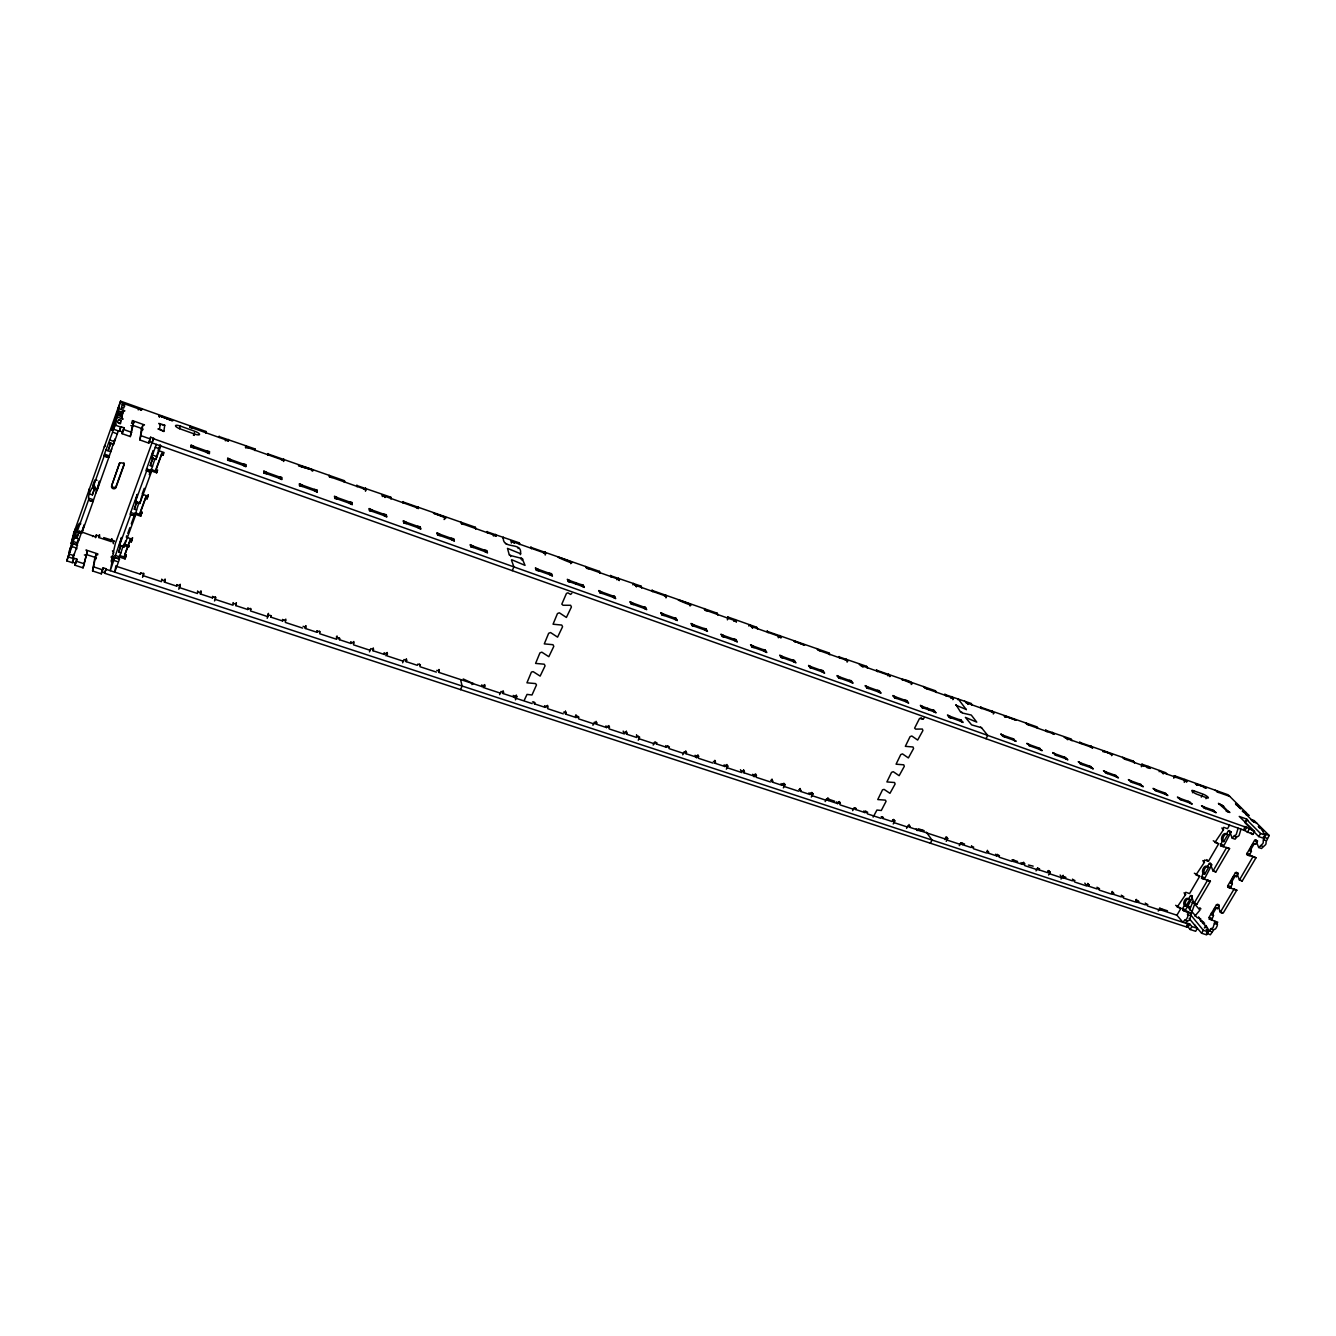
<?xml version="1.0" encoding="UTF-8"?>
<svg xmlns="http://www.w3.org/2000/svg" width="1336" height="1336" viewBox="0 0 1336 1336"><rect width="100%" height="100%" fill="white"/><g stroke="black" fill="none" stroke-linecap="round" stroke-linejoin="round"><path stroke-width="1.5" d="M235.837 605.609L236.355 602.77L235.837 605.609L247.778 609.533L247.778 607.963M242.935 465.279L245.824 466.765L245.841 464.544L242.952 463.943M205.777 433.115L205.978 431.495L120.541 401.134L73.597 533.582L71.042 543.835L73.263 544.57M205.978 431.495L205.928 432.847M233.065 602.586L232.998 605.208L215.296 599.38L215.413 596.774M230.577 460.87L227.654 460.285L227.721 458.064L230.627 459.551M192.685 428.038L189.796 427.436L189.862 425.766L189.879 427.052L228.456 440.746M200.367 593.952L200.951 591.113L200.367 593.952L212.474 597.927L212.558 596.357M524.213 700.348L527.035 694.403L531.995 694.987L536.504 684.917L535.602 683.581L526.935 682.813L531.411 672.091L533.114 671.624L540.145 676.1L545.071 665.846L544.27 664.209L535.586 663.408L539.928 652.886L541.798 652.152L548.829 656.694L553.805 646.357L553.004 644.703L544.286 643.885L548.662 633.281L550.549 632.546L557.58 637.138L562.573 626.734L561.771 625.064L553.054 624.213L557.463 613.541L559.35 612.806L566.397 617.449L571.424 606.978L570.622 605.291L563.04 605.258L561.821 604.122L566.464 593.401L567.9 592.833L570.589 594.403L571.825 593.368M206.445 452.269L209.351 453.756L209.485 451.568L206.529 450.95M197.644 590.929L197.477 593.518L179.525 587.623L179.775 585.034M219.087 436.571L255.076 448.946L254.959 450.583M159.836 415.73L172.912 420.69L158.683 415.579L171.793 420.623L159.836 415.73L159.485 416.732M193.92 447.794L190.914 447.176L191.115 445.005L194.037 446.491M178.773 589.243L180.21 584.266M164.411 582.112L165.079 579.273L164.411 582.112L176.703 586.153L176.853 584.6M267.918 453.923L344.438 480.709L344.488 482.38M124.231 543.702L123.48 544.921M727.385 619.871L727.769 616.965L756.727 627.252L757.612 628.889M128.707 547.309L128.891 545.84M356.812 485.519L390.847 497.209L390.98 498.879M126.035 544.904L126.903 546.34L125.784 546.357M161.756 579.106L161.456 581.678L143.269 575.699L143.62 573.127M141.699 408.649L141.549 409.885L120.323 402.336L111.723 430.459L113.126 426.986C112.224 434.785 115.213 406.194 121.993 416.548M402.971 501.918L475.382 527.252L475.733 528.889M114.428 540.946L103.707 537.59M123.864 465.362L123.997 464.36A2.305 2.087 15.1 0 0 123.864 462.757M161.773 453.388L161.589 454.724L163.076 455.242L163.259 453.923L161.773 453.388L156.345 468.218L156.145 469.571L157.631 470.088L156.646 472.794L150.684 470.706L150.901 469.353L156.846 471.424L156.646 472.794M111.055 541.531L111.723 538.792L111.055 541.531L98.814 537.523L99.499 534.784L98.814 537.523M119.589 463.208L111.623 485.97A2.305 2.071 13.9 0 0 113.092 488.659A2.305 2.071 13.9 0 0 115.981 487.44L116.115 486.404M487.089 531.811L519.32 542.867L519.704 544.587M160.938 430.042L163.827 431.528L164.745 425.082L161.756 424.447M115.814 566.13L140.414 574.213L140.631 572.676M111.673 485.619L119.639 462.874M159.452 429.507L160.287 423.913M147.077 498.879L148.263 494.821L147.077 498.879L145.591 498.378L145.808 496.975L147.294 497.476M530.81 547.342L599.446 571.357L600.014 573.01M120.357 402.353L120.541 401.134M140.748 516.164L141.933 512.089L140.748 516.164L134.819 514.16L135.053 512.723L140.965 514.727M1243.666 830.107L1252.784 834.449L1254.571 831.393L1244.901 826.5L1243.666 830.107L152.053 442.867L153.623 438.308L150.601 437.239L148.814 443.118L139.946 439.978L141.349 429.29L142.835 425.199L144.472 424.898L132.498 420.623L131.529 423.345M109.268 451.117L110.738 451.618M111.69 448.879L110.688 451.835M115.798 566.264L114.729 572.142L119.488 559.116L114.979 557.362M152.053 442.867L149.098 441.364M96.426 535.051L95.925 536.588M141.716 513.525L140.23 513.007L140.464 511.571L145.808 496.975M95.541 537.69L96.092 535.101L99.899 536.354M148.814 443.118L150.601 437.239M111.239 561.805L113.126 556.628L110.27 570.672L121.543 537.473L119.488 545.389L123.964 546.875L135.27 515.98L130.076 514.243L137.241 494.404L135.337 501.935L139.829 503.522L151.285 472.159L145.975 470.656L153.139 450.75L151.402 457.914L155.911 459.5L160.854 445.99M131.312 541.882L132.514 537.773L131.312 541.882L129.843 541.397L130.093 539.911L131.563 540.395M80.36 531.494L95.775 537.039M119.171 556.962L125.066 558.916L126.285 554.791L124.816 554.306L130.093 539.911M96.025 492.867L96.994 490.028M104.542 446.758L104.759 445.456L104.408 447.209M125.066 558.916L126.285 554.791M155.911 459.5L157.882 451.902M610.535 575.682L641.113 586.153L641.764 587.84M126.035 556.31L124.549 555.809L124.816 554.306M126.619 535.803L126.369 537.272L132.281 539.26M139.946 439.978L142.835 425.199M652.001 590.412L717.148 613.191L717.916 614.894M105.444 456.077L108.884 457.279L97.545 489.043L99.265 481.077M139.829 503.522L141.867 495.74M88.961 490.496L89.228 489.11M112.307 556.143L111.439 560.803L113.71 552.286L112.441 550.816M135.32 501.985L146.776 470.573L150.166 471.691M94.589 485.051C92.802 485.436 83.65 501.2 91.917 501.167M111.189 557.446L111.389 556.444L112.842 556.912M123.964 546.875L125.567 540.863M73.614 533.582L73.897 532.129M1186.702 927.034L1187.921 923.477L1186.702 927.034L104.609 573.244L106.145 568.785L103.156 567.8L102.204 570.422M104.609 573.244L106.145 568.785M115.581 421.09L113.727 429.274L119.355 431.277L120.925 426.685L123.981 427.77L122.127 433.666L130.31 436.571L133.834 421.992L132.498 420.623M130.31 436.571L132.364 426.084L130.861 425.549M151.285 472.076L150.467 472.226L152.504 466.364L150.267 465.579L152.905 457.513M71.075 543.735L76.486 529.056L66.8 560.886L72.344 562.69L73.881 558.197L76.903 559.183L75 565.228L83.066 567.867L87.274 551.501L86.005 550.014L97.829 553.906L97.612 554.924L96.142 554.423L94.722 558.331L92.568 570.973L101.319 573.829L101.72 571.741L104.709 572.726M101.319 573.829L103.156 567.8M152.504 466.364L154.809 459.166M135.27 515.896L136.573 509.951L134.335 509.2L135.353 505.693M767.048 631.293L828.955 652.92L829.84 654.723M77.338 531.344L88.477 500.081L93.052 501.635L81.88 532.847C74.432 535.502 77.171 522.092 80.828 523.779M122.127 433.666L123.981 427.77M136.573 509.951L139.178 501.969M96.142 554.423L92.568 570.973M1141.361 766.73L1141.963 764.175L1165.76 772.726M119.355 431.277L120.925 426.685M118.871 558.648L120.875 552.904L118.653 552.169L120.791 545.439M120.507 423.529L121.125 420.623L118.854 419.888C114.211 423.328 124.549 424.681 118.219 422.71M121.576 418.585L123.38 410.302L121.442 415.713L121.626 414.895M123.881 407.931C117.986 408.549 129.442 406.445 122.261 404.441L121.292 408.148M120.875 552.904L123.179 545.689M1173.793 778.237L1174.394 775.715L1228.168 794.82L1248.859 815.327L1246.588 814.843M838.941 656.844L866.596 666.297L867.532 668.1M83.066 567.867L87.274 551.501M107.748 457.313L103.757 455.927L115.213 425.115L117.551 414.728M113.961 427.42L113.777 428.288L114.462 426.05M114.896 423.295L115.096 422.46M117.151 413.292L116.967 414.11L118.904 408.699L124.866 410.837L123.196 411.121M117.518 411.722L117.334 412.54L117.986 410.386M118.303 408.215L118.787 406.879M118.904 406.361L117.451 412.757L121.927 414.36M73.914 554.24L72.762 558.381L77.455 545.222L73.146 543.535M876.399 670.154L935.334 690.729L936.369 692.549M72.912 543.752L66.8 560.886M108.901 442.767L113.443 444.571L115.113 438.826M75 565.228L76.903 559.183M72.344 562.69L73.881 558.197M76.603 549.146L76.837 548.144L71.91 546.558M78.724 540.245L78.958 539.26M88.827 490.98L89.261 489.176M219.171 437.456L219.171 436.187M944.819 694.47L971.155 703.471L972.241 705.291M70.624 547.175L68.219 556.895L73.764 558.715M70.858 546.875L71.092 545.873L69.222 551.117M73.079 537.322L75.267 529.039L74.582 531.294M81.88 532.847L84.235 524.848L77.104 544.854M97.545 489.043C86.506 492.032 99.816 470.539 93.453 484.651M105.811 450.015L108.099 450.8L110.003 444.871M980.49 707.145L1036.636 726.751L1037.922 728.437M103.757 455.927L108.884 457.346L114.629 439.694M90.097 494.103L92.368 494.871L95.04 486.838M79.692 523.345C76.319 527.503 72.695 547.877 78.807 532.312M1045.67 730.308L1070.771 738.875L1072.006 740.712M1079.672 742.382L1133.229 761.069L1134.531 762.923M78.189 539.61L77.939 538.425M1189.524 909.916L1192.848 901.883L1199.945 910.133L1194.868 916.095M1191.662 912.705L1195.002 903.019M135.621 504.874L136.74 501.768M74.599 537.54L72.595 543.351L77.455 545.255M118.336 430.91L113.443 444.571M99.448 482.162L93.052 501.551M73.547 535.452L74.248 533.198M71.693 541.214L73.781 535.051M70.006 549.697L70.474 548.378M115.096 423.195L114.612 424.581L117.05 416.966L123.096 419.137L121.76 417.75M68.921 554.089L69.639 551.735M92.969 487.473L104.291 455.743M76.853 538.291L79.525 530.86M92.368 494.871L95.056 487.323M108.099 450.8L110.838 443.135M156.329 444.387L151.402 457.914M92.618 536.571L92.952 535.619M132.865 424.714L133.834 421.992M138.259 409.901L138.56 408.816L141.432 410.269L141.633 408.632L141.265 409.618M123.997 464.36L116.165 486.07A2.305 2.071 14 0 1 113.293 487.273A2.305 2.071 14 0 1 111.823 484.601M115.981 487.44L123.814 465.696A2.305 2.087 15 0 0 122.344 462.991A2.305 2.087 15 0 0 119.455 464.193M110.287 444.086L110.804 442.684M159.285 417.032L159.769 415.713M113.393 543.719L112.859 541.664L113.961 541.715M153.623 438.308L115.397 543.251L113.126 553.438M119.488 545.389L130.778 514.443L134.151 515.512M118.653 552.169L120.674 546.641M134.335 509.2L137.074 501.718M150.267 465.579L153.039 457.998M127.772 533.415L129.893 527.636M131.295 523.795L134.819 514.16M144.255 488.308L142.117 494.17L148.062 496.224M149.265 474.614L150.684 470.706M160.203 444.704L158.099 450.432L164.061 452.537L163.076 455.242M124.549 555.809L129.843 541.397M140.23 513.007L145.591 498.378M156.145 469.571L161.589 454.724M118.269 411.271L121.643 412.473M179.508 428.772L180.477 426.117L194.906 431.311A5.127 1.353 20.9 0 1 199.582 434.434A5.127 1.353 20.9 0 1 194.655 434.083L180.16 428.889A5.144 1.353 20.8 0 1 175.484 425.766A5.144 1.353 20.8 0 1 180.477 426.117M140.414 574.213L140.898 572.927L143.82 573.879L142.534 577.336M193.436 435.269L194.421 432.63M194.154 435.419L194.655 434.083M121.309 416.765L122.895 412.507L118.403 410.887M76.536 544.069L77.905 540.412M225.35 440.813L225.584 439.728M228.022 440.429L228.389 439.46L228.423 441.164L225.6 440.145M176.703 586.153L177.187 584.867L180.059 585.819M245.373 447.259L245.958 445.706L245.807 448.061M212.474 597.927L212.975 596.658L215.814 597.593L214.511 600.983M283.265 460.052L283.633 459.1L283.833 460.419L246.074 447.009M283.566 461.471L283.633 459.1M924.044 718.05L923.126 719.236L919.552 718.401L914.626 728.12L915.611 729.122L922.341 729.038L922.909 730.558L917.665 740.06L911.77 735.969L910.05 736.67L905.34 746.34L913.006 746.991L913.59 748.477L908.38 757.929L902.485 753.888L900.765 754.573L896.072 764.192L903.737 764.81L904.322 766.296L899.145 775.682L893.25 771.69L891.529 772.375L886.887 781.927L894.535 782.529L895.12 783.998L889.96 793.317L884.081 789.376L882.528 789.826L877.752 799.563L885.384 800.13L886.069 801.333L881.309 810.484L876.95 810.034L873.126 817.098M1253.836 820.721L1251.131 819.569M247.778 609.533L248.279 608.281L251.068 609.199M311.989 470.89C320.49 470.138 277.387 460.068 312.307 469.905L312.591 470.623M267.2 618.301L268.486 613.358M285.787 619.069L285.871 620.655L283.098 619.754L282.597 620.99L270.807 617.115L271.308 615.863L268.536 614.944M305.326 628.471L305.71 625.632L305.326 628.471L316.949 632.295L317.45 631.06L320.189 631.961M365.229 489.176L365.613 488.241L365.496 491.264M381.929 494.888L382.413 496.558M384.835 497.359L385.219 496.424L385.069 497.493M353.84 641.497L354.057 643.1L351.351 642.215L350.85 643.451L339.377 639.677L339.878 638.441L337.173 637.556L337.006 635.936M417.467 507.73L417.851 506.812L418.302 508.181L382.597 495.489M369.454 651.885L370.807 648.628L373.479 649.513L372.978 650.732L384.3 654.456L384.801 653.237L387.457 654.106L387.189 652.486L385.837 655.725M444.086 519.554L444.604 518.335M444.771 518.034C444.688 515.896 447.443 518.652 445.339 517.784M444.821 519.019L445.155 517.115L433.465 513.208L445.389 517.8M402.637 662.79L404.006 659.566L406.645 660.418L406.127 661.637L417.3 665.311L417.817 664.109L420.439 664.977M255.026 449.046L254.942 450.366M493.368 535.936L493.452 534.868M495.055 535.302L495.456 534.383L496.157 536.237L493.635 535.335M438.859 672.409L439.01 669.553L438.859 672.409L482.029 686.604L482.546 685.418L485.102 686.27L484.651 684.6L483.265 687.773M502.937 538.091L503.338 537.189C502.019 550.599 523.445 540.596 520.339 554.64M510.87 540.696L511.421 543.051M514.193 543.335L514.26 542.266M509.35 555.158L507.496 548.378L520.739 553.805M510.619 556.561L511.02 555.642L522.192 558.548L525.031 565.362L512.122 559.901M518.084 548.562L518.485 547.66M460.569 689.626L462.139 686.019L460.703 680.191M512.256 570.656L513.892 566.898L511.454 560.051M520.84 559.016L521.24 558.081M522.092 560.402L522.693 559.016M471.892 684.583L473.478 683.347M544.537 552.87L544.938 551.968L545.238 555.041M499.614 694.653L501.017 691.497L503.555 692.332L503.021 693.518L513.775 697.058L514.293 695.872L516.815 696.707L515.429 699.847M344.387 480.793L344.454 482.146M570.706 563.692L570.873 561.771C538.675 549.079 578.588 567.015 570.889 561.788M514.911 698.177L516.314 695.037L516.815 696.707M547.56 705.341L548.127 707.011L545.639 706.193L545.105 707.362L534.5 703.872L535.018 702.703L532.513 701.868M390.797 497.293L390.93 498.662M616.815 579.757L616.831 578.688M618.084 578.989L618.485 578.121L619.219 580.609M565.562 714.092L565.495 711.253L565.562 714.092L576.033 717.532L575.95 714.693M632.763 584.817L633.414 583.414L636.554 586.771M636.17 586.571L636.821 586.187M592.917 725.298L594.336 722.225L596.774 723.026L596.24 724.179L606.577 727.586L607.112 726.433L609.533 727.235L608.865 725.548M665.996 597.893L665.695 595.271M1184.447 905.808L1185.85 906.276L1189.892 899.378L1188.472 898.911A4.158 2.522 -72.2 0 0 1184.648 900.28A4.158 2.522 -72.2 0 0 1184.447 905.808C1177.534 913.69 1192.53 908.397 1186.819 918.634A2.388 1.453 -72.6 0 1 1185.032 919.686L1182.911 922.291L1176.381 914.592M626.517 734.149L626.35 731.31L626.517 734.149L636.738 737.505L636.554 734.666M690.061 606.043L690.194 604.173C659.75 592.499 697.676 608.849 690.178 604.173M1237.938 872.792L1235.516 872.542L1227.634 885.985L1227.767 887.154L1236.769 890.193L1223.192 913.089C1217.564 914.542 1220.236 902 1216.478 904.739L1208.98 917.448C1211.485 921.94 1220.987 920.32 1215.994 928.236A2.371 1.47 -72.7 0 1 1214.19 929.272L1210.349 934.766L1206.391 933.029M475.332 527.336L475.599 528.722M638.241 740.194L639.66 737.155L637.272 736.37M653.154 745.087L654.59 742.064L656.961 742.849L656.427 743.985L666.514 747.308L667.048 746.173L669.419 746.958M519.286 542.95L519.604 544.353M733.932 621.323L733.898 620.271M734.817 620.455L735.234 619.62L736.22 622.142M1264.591 837.538L1263.138 840.995A2.405 1.52 -70 0 1 1262.77 843.667L1258.679 847.492L1261.501 848.494L1265.593 844.653A2.405 1.52 -70 0 0 1265.96 841.997L1269.2 835.501L1253.986 820.404M682.713 754.807L684.149 751.801L686.504 752.569L685.969 753.704L695.922 756.978L696.473 755.859L698.795 756.627L697.976 754.907L696.54 757.896M748.761 626L749.396 624.647L752.686 627.987M752.218 627.77L752.953 627.419M715.144 763.307L714.827 760.468L715.144 763.307L724.964 766.53L725.515 765.428L727.819 766.179L726.366 769.152M778.187 636.988L778.587 636.153L780.892 637.99M778.387 637.756L778.921 636.637M779.406 636.303L779.823 635.452L781.159 637.439M743.952 772.776L743.584 769.953L743.952 772.776L753.671 775.982L754.205 774.863L756.493 775.615L755.575 773.895L754.122 776.834M599.446 571.357L599.847 572.86M772.408 782.144L772.008 779.305L772.408 782.144L782.011 785.301L782.545 784.199L784.8 784.95L783.347 787.873M847.091 662.138L847.642 661.036L846.156 659.032M641.08 586.237L641.581 587.673M859.315 664.493L863.023 667.148M800.514 791.396L800.08 788.557L800.514 791.396L810 794.502L810.551 793.417L812.772 794.152L811.303 797.058M887.739 675.732L888.574 674.112L889.86 676.667M825.164 801.6L826.633 798.711L828.854 799.446L828.287 800.531L837.655 803.604L838.206 802.535L840.411 803.253L839.359 801.516M1081.225 743.634L1079.789 742.081M1203.252 873.644L1204.671 874.128L1208.763 867.147L1207.343 866.663A4.175 2.555 -71.3 0 0 1203.652 867.799A4.175 2.555 -71.3 0 0 1202.934 873.176L1201.465 878.22L1210.399 881.226L1196.856 904.305L1194.017 903.353L1207.56 880.257L1210.399 881.226M1229.705 830.691L1228.452 830.675L1226.431 834.048A4.225 2.588 -70.2 0 0 1222.44 835.601A4.225 2.588 -70.2 0 0 1222.29 841.129L1220.486 845.705L1229.571 848.594L1215.86 871.94L1213.021 870.972L1226.632 847.525L1228.669 848.226M911.202 684.516C916.245 681.861 897.675 677.536 902.969 680.325M1212.854 912.187A4.125 2.572 -72.3 0 0 1213.505 915.444L1211.719 919.953M1256.408 840.127L1254.671 840.144L1246.605 854.205L1255.088 857.445M1231.859 879.556A4.142 2.588 -71.3 0 0 1232.36 883.564L1230.556 888.106M852.635 810.635L854.105 807.762L856.293 808.48L855.741 809.549L864.993 812.605L865.544 811.536L867.715 812.238M717.148 613.191L717.716 614.71M893.216 823.961L894.702 821.122L892.548 820.421L891.997 821.49L882.845 818.484L883.413 817.415L881.242 816.697M951.048 698.394L950.915 697.359M952.835 699.663L953.403 698.594L951.7 696.557M957.712 699.63L958.129 698.845L966.362 709.666M955.808 705.157L966.295 709.5M756.677 627.335L757.345 628.788M960.551 712.021L956.008 704.757M962.02 712.923L971.255 715.044L976.783 722.141L965.394 717.382L971.606 724.88L981.509 727.719L987.738 735.401L985.985 738.708M968.015 704.423L967.865 703.371M906.576 828.353L908.062 825.531L910.2 826.232L909.649 827.285L945.053 838.941L945.604 837.889L947.708 838.59L946.222 841.379M909.048 824.479L909.649 827.285M916.947 830.424L923.126 830.524M926.282 832.144L932.06 840.06L930.374 843.233M991.663 711.704L992.08 710.902L993.85 712.956L993.283 714.009M1004.789 717.198L1005.34 716.146C1034.331 727.135 995.47 712.355 1005.874 716.864M945.003 839.609L946.489 836.82L947.708 838.59M828.921 653.003L829.673 654.473M959.265 845.655L960.768 842.882L962.838 843.567L962.287 844.602L971.105 847.508L971.673 846.473L973.744 847.158M987.438 850.314L988.156 853.12L996.873 855.992L997.441 854.956L999.478 855.625M1051.816 733.063L1052.234 732.295L1054.121 734.366L1051.682 733.147M988.156 853.12L988.707 852.084L986.653 851.399M1064.141 737.255L1068.316 739.409L1067.431 739.66M866.546 666.38L867.348 667.85M1023.593 862.221L1024.929 864.008L1022.892 863.34L1022.341 864.359L1013.707 861.536L1014.274 860.501L1012.237 859.833M1036.018 870.872L1037.538 868.166L1039.542 868.817L1038.974 869.836L1047.507 872.642L1048.075 871.623L1050.063 872.291L1048.56 874.997M1103.052 751.784L1103.469 751.016L1112.621 754.673L1103.068 750.949L1104.221 751.801M1111.619 755.658L1111.452 753.855M935.334 690.729L936.169 692.298M1061.018 879.088L1063.139 875.264M1063.957 878.053L1064.525 877.051L1062.537 876.399L1063.957 878.053L1072.39 880.825L1072.958 879.823L1074.929 880.474M1147.273 767.866L1148.108 766.363L1150.162 768.467L1147.774 767.281M1088.656 886.185L1087.805 883.397L1089.224 885.183L1088.656 886.185L1096.99 888.924L1097.557 887.922L1099.511 888.574M1159.114 771.707L1159.782 770.521L1163.422 773.778M1162.771 773.494L1163.706 773.277M971.105 703.538L972.023 705.041M1113.072 894.218L1113.639 893.216L1112.187 891.429L1111.619 892.431L1113.072 894.218L1121.305 896.924L1121.873 895.938L1123.81 896.573M1184.431 780.174L1184.848 779.422L1186.669 782.028M1184.164 781.092L1186.952 781.527M1184.264 782.362L1185.115 780.875M1192.497 792.749L1193.649 790.745L1203.018 794.118A4.058 0.885 28.9 0 1 1207.894 797.024A4.058 0.885 28.9 0 1 1206.525 797.692L1205.957 798.694M1196.538 785.284L1197.106 784.282C1223.041 794.202 1186.001 779.973 1197.908 785.084M1137.203 902.151L1135.734 900.364L1136.301 899.378L1137.771 901.165L1137.203 902.151L1145.353 904.839L1145.921 903.854L1147.841 904.472M1204.287 787.739L1205.64 787.822M1201.298 797.108L1202.45 795.104M1158.228 911.018L1159.748 908.397L1161.652 909.031L1161.067 910.016L1176.916 915.227L1180.94 908.346L1175.63 905.307M1036.636 726.751L1037.588 728.32M1236.451 805.057C1231.809 798.41 1249.177 817.615 1235.516 803.821M1184.03 892.832L1185.583 894.602L1177.166 907.094L1180.94 908.346M1202.834 860.618L1204.421 862.338L1195.92 874.98L1199.695 876.266L1189.574 893.584L1185.8 892.314L1184.648 894.285L1185.583 894.602M1221.855 828.019L1223.492 829.706L1214.892 842.482L1218.666 843.801L1208.429 861.319L1204.655 860.017L1203.486 862.021L1204.421 862.338M1229.588 825.13L1227.517 828.687L1223.726 827.351L1222.54 829.372L1223.492 829.706M1188.472 898.911L1190.61 895.504L1192.38 895.905M1207.343 866.663L1209.347 863.34L1210.917 863.49M1222.29 841.112L1223.709 841.596L1227.851 834.549L1226.431 834.048M1192.113 898.493L1185.316 910.334L1191.478 913.49L1189.658 919.569A2.388 1.453 -72.7 0 1 1187.871 920.621L1185.75 923.209M1211.936 864.642L1204.287 879.172L1201.815 878.337M1231.157 831.844L1223.325 846.69L1220.837 845.822M1240.977 829.155L1239.14 835.317A2.421 1.503 -70 0 1 1237.286 836.47L1235.082 839.192L1232.243 838.19L1234.431 835.468A2.421 1.503 -70 0 0 1236.301 834.315L1238.121 828.153M1244.952 822.124L1246.722 819.102L1239.24 816.43L1254.571 831.393M1246.722 819.102L1247.824 820.22L1246.889 819.886L1245.119 822.892L1258.746 836.57L1263.789 838.357L1265.593 835.317L1263.305 833.046L1269.2 835.501M1070.737 738.958L1071.773 740.461M1189.808 924.095L1191.896 926.549L1197.39 928.353L1195.653 931.292L1190.159 929.489L1188.071 927.05L1189.808 924.095L1187.921 923.477M1245.002 830.224L1246.805 827.168M1190.159 929.489L1191.896 926.549M1247.256 832.495L1249.043 829.439M1203.586 922.057L1200.797 921.139L1201.365 920.17L1202.417 921.372M1259.33 827.786C1255.907 823.394 1264.758 830.909 1262.938 831.777M1204.371 927.986L1205.89 925.397L1209.264 930.925L1211.385 928.353A2.371 1.47 -72.7 0 0 1213.188 927.318L1214.958 921.222L1217.797 922.191M1208.128 930.106L1206.241 929.489L1208.362 931.943L1206.625 934.866L1201.598 933.229L1203.335 930.29L1190.576 914.726M1213.505 915.444L1212.103 914.976L1216.144 908.146L1217.547 908.614L1219.284 905.674M1232.36 883.564L1230.957 883.096L1235.048 876.165L1236.451 876.65L1238.205 873.677M1236.535 872.308L1239.357 879.923L1242.229 880.975L1255.974 857.812L1249.427 854.94L1251.431 851.316L1250.028 850.815L1254.17 843.818L1255.573 844.302L1257.61 840.979M1258.746 836.57L1260.549 833.514L1246.889 819.886M1206.141 927.802C1208.178 926.8 1197.423 919.619 1204.621 923.26M1206.909 933.647L1208.646 930.724L1212.069 931.843M1220.386 912.154L1233.963 889.242L1236.769 890.193M1239.424 880.007L1252.968 856.71M1133.229 761.069L1134.281 762.656M118.854 419.888L121.058 420.539M122.261 404.441L124.415 405.092M1167.213 774.446L1165.61 772.926M1245.903 814.593L1248.859 815.327M911.753 683.447L902.334 679.556M794.219 641.146L804.573 645.205L794.252 641.146L794.77 641.898M124.666 544.453L129.174 546.04M106.045 569.303L1188.439 924.095M76.419 561.254L84.485 563.892M94.004 567.015L102.755 569.871M1203.335 930.29L1208.362 931.943M72.461 562.172L75.484 563.157M1186.184 926.433L1188.071 927.05M1200.73 918.784L1197.023 917.548L1186.819 905.775L1190.493 906.994M113.994 560.452L117.351 561.554M1187.403 914.626L1189.541 915.327M1214.474 923.56L1216.578 924.245M785.217 784.466L782.98 783.731L784.583 786.62L798.611 791.229M813.106 793.651L810.885 792.916L812.555 795.822L826.433 800.381M894.769 820.554L892.632 819.853L894.519 822.776L907.895 827.184M1049.695 871.59L1047.691 870.922L1049.962 873.894L1062.421 878.002L1060.133 875.03M86.573 554.574L96.409 557.813M834.75 801.249L827.268 798.778L828.287 800.531M918.3 828.771L924.195 830.708M964.575 844.001L961.052 842.832L962.287 844.602M1017.564 861.453L1012.404 859.749L1013.707 861.536M1028.469 865.043L1033.162 866.145M1062.571 876.266L1065.944 877.385M1135.734 900.364L1138.973 901.433M1167.48 910.818L1159.564 908.213L1161.067 910.016M162.007 579.874L164.896 580.826M197.995 591.731L200.851 592.666M233.499 603.421L236.322 604.34M303.088 626.333L305.827 627.235M436.772 670.338L439.377 671.206M563.625 712.121L566.097 712.923M576.567 716.38L579.022 717.181M624.647 732.212L627.052 732.996M713.357 761.42L715.678 762.188M742.198 770.922L744.486 771.674M770.688 780.291L772.96 781.042M798.828 789.559L801.066 790.294M1087.253 884.532L1089.224 885.183M1111.686 892.582L1113.639 893.216M1135.851 900.531L1137.771 901.165M84.385 554.924L85.855 555.409M94.722 558.331L96.209 558.815M302.621 628.104L285.386 622.442L285.269 619.787M370.389 650.398L353.606 644.87L353.272 642.182M403.589 661.32L387.039 655.876L386.605 653.154M436.371 672.091L420.038 666.731L419.487 663.992M500.649 693.234L484.734 688.007L483.983 685.234M532.179 703.604L516.464 698.444L515.612 695.655M563.291 713.841L547.777 708.731L546.841 705.942M594.019 723.945L578.705 718.902L577.67 716.096M654.306 743.768L639.376 738.858L638.174 736.036M683.882 753.504L669.136 748.644L667.85 745.805M713.107 763.106L698.544 758.314L697.158 755.458M770.455 781.977L756.243 777.301L754.723 774.429M853.904 809.416L840.21 804.923L838.457 802.001M881.059 818.35L867.532 813.908L865.711 810.985M960.617 844.519L947.558 840.227L945.537 837.271M986.519 853.036L973.61 848.794L971.522 845.838M1012.12 861.453L999.345 857.261L997.207 854.288M1037.421 869.769L1024.795 865.628L1022.591 862.655M1111.602 894.168L1099.411 890.16L1097.04 887.188M1135.784 902.117L1123.726 898.159L1121.288 895.17M1159.681 909.983L1147.758 906.075L1145.269 903.069M1184.848 920.437L1186.969 921.139M70.357 554.473L73.764 555.592M1210.499 928.854L1212.604 929.555M74.582 537.306L75.701 537.69M119.438 555.442L125.333 557.396M73.179 541.531L77.137 542.833M114.996 555.359L118.887 556.644M1182.711 908.764L1185.199 909.582M1209.33 917.565L1211.769 918.366M1183.011 910.451L1185.483 911.269M1208.93 919.018L1211.368 919.836M115.013 557.58L119.488 559.149M1188.506 912.438L1191.478 913.49M71.175 543.435L72.294 543.802M78.523 531.511L81.947 532.646M120.657 545.556L124.014 546.674M1191.996 902.401L1196.856 904.305M1220.269 911.937L1222.373 912.638M75.601 530.776L76.703 531.144M75.801 531.778L76.903 532.145M1200.964 908.814L1199.578 908.346A4.075 2.488 -72.3 0 0 1199.895 907.762M73.781 534.484L75.985 535.218M1217.948 904.472L1219 904.823M1190.56 896.072L1192.33 896.656M1216.478 904.739L1218.933 905.558M95.507 489.778L96.96 490.262M1194.351 873.226L1199.695 876.266M89.211 498.345L93.186 499.681M130.661 512.423L134.552 513.759M1201.515 876.633L1203.986 877.485M1228.151 885.701L1230.606 886.536M1209.514 880.858L1207.56 880.257M1234.481 889.342L1236.635 890.077M1227.767 887.154L1230.205 887.989M93.036 487.289L96.459 488.458M136.489 502.169L139.862 503.321M1213.589 871.005L1215.86 871.94M1239.992 880.04L1242.229 880.975M95.841 479.908L96.994 480.292M1209.447 863.791L1211.218 864.409M1235.399 872.709L1237.854 873.56M1213.272 840.778L1218.666 843.801M104.926 454.307L108.901 455.693M146.542 468.852L150.467 470.222M1220.519 844.135L1223.008 844.987M1246.855 853.32L1249.31 854.188M1226.715 847.592L1229.571 848.594M1253.151 856.827L1255.974 857.812M147.661 471.241L150.467 472.226M1247.173 855.023L1249.628 855.875M109.903 440.045L113.343 441.247M153.573 455.442L156.963 456.628M1234.213 836.303L1236.351 837.054M1260.65 845.621L1262.754 846.356M113.844 432.613L117.284 433.833M155.277 447.293L158.667 448.495M1263.322 839.659L1265.442 840.411M1228.552 831.126L1231.04 832.011M1254.888 840.444L1257.343 841.296M312.373 469.938L301.051 466.531M496.007 535.769L461.488 523.512L461.02 522.142L461.605 523.962L464.01 524.413M511.771 541.381L545.539 553.371L544.904 551.968M619.236 579.557L586.471 567.9L585.769 566.481L586.721 568.385L588.925 568.785M634.199 584.851L666.28 596.257L665.428 594.804M736.186 621.09L705.124 610.051L704.222 608.598M750.381 626.133L780.859 636.955M817.766 650.064L847.274 660.535M860.768 665.328L889.692 675.615M952.969 698.077L924.813 688.09L923.593 686.554M965.811 702.652L993.416 712.455M1053.636 733.831L1026.866 724.329L1025.497 722.776L1028.837 725.03M1065.878 738.19L1092.197 747.525L1090.744 745.972L1092.681 748.06L1090.259 746.841M1149.645 767.933L1124.094 758.865L1122.591 757.295L1125.981 759.533M1161.318 772.091L1186.435 781.009M1216.879 791.814L1229.788 796.406M890.143 676.133L887.622 674.864M993.85 712.956L991.379 711.721M246.041 447.41L248.83 447.977M283.816 460.82L280.994 459.417M366.014 490.011L363.225 488.625M382.664 495.923L385.319 496.875M511.938 541.832L514.46 542.733M545.773 553.855L543.084 552.503M617.082 579.173L619.486 580.024M666.53 596.724L663.892 595.405M734.199 620.756L736.487 621.574M847.642 661.036L845.103 659.767M951.332 697.86L953.403 698.594M968.299 703.888L964.525 701.116M1262.119 830.274L1263.522 830.775L1258.362 826.533M114.078 422.777L115.748 423.378M113.794 424.03L116.032 424.831M115.213 425.115L120.841 427.119M153.556 438.742L1245.469 827.067M123.63 429.507L131.813 432.413M141.449 435.837L150.317 438.993M1260.549 833.514L1265.593 835.317M113.226 427.32L114.345 427.72M119.438 430.843L122.494 431.929M1267.396 838.524L1263.388 836.737M159.569 428.672L157.965 428.973L163.894 431.094M1227.867 811.069L1229.905 812.505L1226.147 811.152M1251.064 819.72L1253.151 820.471M118.537 415.546L120.791 416.348M1253.068 821.256L1252.133 820.922L1256.959 823.36M191.081 445.439L209.468 452.002M227.704 458.515L245.841 464.978M263.827 471.408L281.696 477.787M299.448 484.116L317.083 490.412M334.584 496.658L351.969 502.854M369.22 509.016L386.371 515.145M403.405 521.224L420.322 527.252M437.123 533.248L453.806 539.21M470.389 545.121L486.855 551M535.602 568.401L551.634 574.113M567.566 579.807L583.381 585.452M599.112 591.063L614.727 596.641M630.241 602.169L645.655 607.68M660.986 613.14L676.2 618.585M691.33 623.979L706.343 629.34M721.273 634.667L736.119 639.961M750.849 645.221L765.511 650.448M780.057 655.642L794.536 660.802M808.898 665.946L823.193 671.039M837.388 676.1L851.5 681.143M865.528 686.153L879.455 691.13M893.316 696.073L907.077 700.982M920.771 705.859L934.365 710.719M947.875 715.545L961.319 720.338M1001.148 734.549L1014.258 739.225M1027.3 743.885L1040.26 748.511M1053.152 753.12L1065.961 757.679M1078.703 762.221L1091.362 766.747M1103.937 771.239L1116.462 775.698M1128.887 780.14L1141.261 784.566M1153.553 788.941L1165.794 793.317M1177.935 797.642L1190.025 801.967M1202.049 806.259L1213.99 810.518M132.748 425.316L143.002 428.973M190.964 446.742L209.385 453.305M227.671 459.834L245.824 466.314M263.86 472.744L281.762 479.123M299.548 485.469L317.216 491.765M334.751 498.027L352.17 504.24M369.471 510.402L386.655 516.531M403.722 522.626L420.656 528.672M437.49 534.667L454.223 540.629M470.823 546.558L487.323 552.436M536.154 569.854L552.219 575.582M568.184 581.277L584.032 586.938M599.78 592.549L615.428 598.127M630.976 603.672L646.424 609.183M661.771 614.66L677.018 620.088M692.165 625.499L707.212 630.859M722.175 636.203L737.038 641.497M751.801 646.758L766.463 652.001M781.059 657.195L795.538 662.372M809.933 667.499L824.245 672.609M838.474 677.669L852.602 682.713M866.647 687.723L880.608 692.699M894.485 697.659L908.28 702.569M921.974 707.462L935.601 712.322M949.128 717.148L962.588 721.941M1002.484 736.169L1015.61 740.845M1028.67 745.505L1041.662 750.147M1054.555 754.74L1067.38 759.316M1080.139 763.858L1092.815 768.384M1105.423 772.876L1117.948 777.352M1130.406 781.794L1142.798 786.203M1155.106 790.595L1167.347 794.97M1179.521 799.312L1191.628 803.621M1203.652 807.913L1215.626 812.188M141.349 429.29L142.852 429.825M1239.09 807.378L1240.476 807.879M1206.525 797.692L1197.123 794.302A4.058 0.885 28.8 0 1 1192.246 791.396A4.058 0.885 28.8 0 1 1193.649 790.745M1245.937 812.422L1242.246 811.086L1244.25 812.505M164.695 425.499L158.817 423.395L160.153 424.748M1218.95 803.888L1223.759 806.309L1222.824 805.975M917.364 829.639L916.129 828.938M511.02 555.642L509.55 554.69M962.237 712.522L960.768 711.62M506.728 544.186L505.576 543.468M463.225 678.972L472.476 683.247M980.524 727.085L981.609 727.819M921.038 717.666L922.558 719.119M1255.59 839.793L1258.679 847.492M1210.099 863.156L1212.938 870.872M1218.699 792.465L1215.276 790.244M1243.165 811.42L1254.17 822.375M1251.08 832.745L1252.784 834.449M1221.755 804.89L1228.97 812.171M1220.82 804.556L1218.415 803.353L1228.018 811.837M1174.394 775.715L1175.864 777.519L1174.544 776.266M1212.086 809.833L1216.161 812.739L1213.723 811.503M1203.97 806.944L1201.515 805.691L1205.573 808.597M1141.963 764.175L1143.365 766.046L1142.096 764.743M1188.105 801.283L1192.163 804.188L1189.691 802.936M1179.888 798.343L1177.417 797.091L1181.458 799.997M1163.84 792.615L1167.881 795.521L1165.393 794.269M1155.523 789.643L1153.052 788.39L1157.076 791.296M1139.291 783.848L1143.315 786.77L1140.827 785.501M1206.825 859.599L1208.429 861.319M1130.874 780.859L1128.386 779.589L1132.394 782.495M1114.458 774.997L1118.449 777.903L1115.961 776.634M1105.941 771.957L1103.452 770.688L1107.427 773.594M1045.787 729.99L1047.09 731.777L1045.904 730.575M1089.341 766.029L1093.316 768.935L1090.794 767.666M1080.724 762.956L1078.219 761.687L1082.177 764.593M1063.924 756.961L1067.865 759.867L1065.343 758.581M1187.286 903.954L1188.288 905.123M1198.526 916.897L1200.797 921.139M1055.206 753.838L1052.685 752.569L1056.626 755.475M1189.14 918.483L1201.598 933.229M1038.189 747.776L1042.113 750.682L1039.592 749.396M980.607 706.827L981.793 708.681L980.707 707.395M1029.388 744.636L1026.85 743.35L1030.757 746.256M1012.17 738.491L1016.061 741.396L1013.523 740.111M1003.252 735.301L1000.697 734.015L1004.588 736.921M944.936 694.152L946.105 695.922L945.036 694.72M926.95 688.842L923.627 686.57M959.181 719.57L960.901 719.803L963.022 722.475L960.45 721.173M1084.799 883.146L1087.153 886.135L1074.829 882.077L1072.507 879.105M950.03 716.313L947.458 715.01L949.562 717.683L951.299 717.916M932.194 709.934L933.947 710.184L936.002 712.856L933.43 711.537M927.568 708.297L928.804 709.884M876.516 669.837L877.552 671.674L876.6 670.405M1048.71 870.504L1050.063 872.291M922.942 706.644L920.354 705.325L922.374 707.996L924.161 708.23M1037.638 868.066L1038.974 869.836M904.889 700.198L906.676 700.448L908.664 703.103L906.075 701.784M1021.005 862.588L1022.341 864.359M895.521 696.858L892.916 695.538L894.87 698.177L896.69 698.444M839.058 656.51L840.043 658.347L839.125 657.095M1194.551 924.779L1195.82 926.516M877.234 690.328L879.071 690.595L880.992 693.234L878.387 691.914M995.587 854.222L996.873 855.992M1232.159 838.09L1229.337 830.558M819.937 650.832L816.663 648.561M867.765 686.938L865.143 685.619L867.031 688.257L868.884 688.524M849.245 680.341L851.132 680.625L852.969 683.247L850.347 681.911M839.659 676.918L837.037 675.582L838.841 678.204L840.745 678.488M820.905 670.221L822.842 670.522L824.613 673.127L821.974 671.791M767.165 630.959L768.066 632.696L767.215 631.544M811.202 666.764L808.564 665.428L810.284 668.017L812.238 668.317M792.215 659.984L794.185 660.285L795.889 662.89L793.233 661.537M893.567 819.369L894.702 821.122M782.378 656.477L779.74 655.124L781.376 657.713L783.38 658.03M881.727 816.713L882.845 818.484M727.769 616.965L728.621 618.685L727.819 617.549M863.908 810.852L864.993 812.605M763.173 649.613L765.177 649.931L766.797 652.519L764.125 651.166M854.656 807.812L855.741 809.549M707.395 610.869L705.391 610.535L704.206 608.581M753.203 646.056L750.548 644.703L752.118 647.275L754.155 647.609M836.62 801.867L837.655 803.604M733.748 639.109L735.802 639.443L737.338 642.015L734.666 640.645M827.819 797.709L828.854 799.446M723.661 635.519L720.989 634.149L722.459 636.704L724.546 637.055M811.77 792.415L812.772 794.152M808.998 792.766L810 794.502M703.955 628.488L706.059 628.822L707.495 631.377L704.807 630.007M652.102 590.061L652.82 591.764L652.135 590.662M783.848 783.213L784.8 784.95M693.735 624.83L691.046 623.461L692.449 626L694.57 626.35M781.042 783.564L782.011 785.301M1193.95 903.27L1191.311 895.554M673.778 617.716L675.933 618.067L677.285 620.605L674.58 619.219M752.752 774.245L753.671 775.982M663.424 614.009L660.719 612.639L662.021 615.161L664.209 615.529M740.461 769.72L741.948 772.609L727.569 767.866L726.116 764.994M610.635 575.332L611.27 577.102L610.652 575.916M726.951 764.459L727.819 766.179M724.112 764.81L724.964 766.53M643.2 606.794L645.405 607.179L646.674 609.684L643.952 608.298M632.713 603.054L630.007 601.684L631.227 604.173L633.448 604.557M695.104 755.257L695.922 756.978M685.702 750.865L686.504 752.569M612.239 595.739L614.493 596.14L615.662 598.628L612.94 597.242M685.168 751.984L685.969 753.704M601.617 591.965L598.879 590.562L600.014 593.05L602.285 593.451M665.745 745.588L666.514 747.308M655.675 742.282L656.427 743.985M580.859 584.55L583.164 584.968L584.25 587.423L581.511 586.036M575.482 582.63L576.117 584.116M530.91 546.992L531.411 548.745L530.91 547.576M570.105 580.709L567.349 579.306L568.385 581.778L570.722 582.179M623.177 731.093L624.346 733.915L609.233 728.955L608.114 726.133M549.079 573.211L551.434 573.628L552.419 576.083L549.664 574.68M605.909 725.899L606.577 727.586M538.174 569.32L535.419 567.917L536.354 570.338L538.742 570.773M596.123 721.34L596.774 723.026M595.589 722.492L596.24 724.179M487.172 531.444L487.623 533.097L487.172 532.045M575.415 715.845L576.033 717.532M544.537 705.692L545.105 707.362M533.949 702.202L534.5 703.872M484.233 550.065L486.705 550.515L487.473 552.92L484.684 551.501M473.027 546.073L470.239 544.637L470.973 547.042L473.478 547.493M513.274 695.388L513.775 697.058M503.071 690.679L503.555 692.332M502.536 691.848L503.021 693.518M417.851 506.812L418.385 508.615L415.63 507.229M451.15 538.258L453.672 538.725L454.357 541.113L451.551 539.677M403.071 501.551L403.338 503.271L403.038 502.152M481.595 684.95L482.029 686.604M439.795 534.2L437.006 532.78L437.623 535.151L440.179 535.619M417.617 526.284L420.205 526.785L420.773 529.139L417.968 527.703M406.127 522.192L403.305 520.756L403.823 523.094L406.428 523.595M365.646 488.258L365.947 489.577L329.491 476.635L329.257 475.315L329.491 477.052L332.13 477.57M356.896 485.135L357.096 486.755L356.846 485.736M383.632 514.16L386.288 514.677L386.739 516.999L383.916 515.562M406.645 660.418L406.344 658.798L406.127 661.637M371.976 510.001L369.154 508.548L369.554 510.87L372.226 511.387M384.033 652.836L384.3 654.456M373.245 647.893L373.479 649.513M372.727 649.112L372.978 650.732M349.197 501.868L351.902 502.403L352.236 504.707L349.397 503.255M337.373 497.643L334.518 496.19L334.818 498.495L337.54 499.029M350.65 641.831L350.85 643.451M339.194 638.057L339.377 639.677M336.438 636.637L336.722 639.326L319.721 633.732L319.504 631.06M314.261 489.394L317.033 489.945L317.267 492.232L314.394 490.763M268.002 453.539L268.018 455.225L267.935 454.14M316.816 630.692L316.949 632.295M302.287 485.118L299.414 483.665L299.581 485.92L302.387 486.488M278.857 476.768L281.679 477.336L281.796 479.591L278.907 478.104M282.531 619.403L282.597 620.99M270.774 615.529L270.807 617.115M266.699 472.426L263.827 470.957L263.877 473.195L266.732 473.762M267.985 614.092L268.052 616.731L250.584 610.986L250.584 608.364M1195.987 904.238A4.075 2.488 -72.3 0 1 1196.338 903.72M1233.946 876.5A4.142 2.588 -71.3 0 1 1236.451 876.65M1232.493 878.069A4.142 2.588 -71.3 0 1 1233.429 876.9M1234.631 875.832A4.158 2.588 -71.3 0 1 1235.048 876.165M1230.957 883.096A4.158 2.588 -71.3 0 1 1230.623 882.628M1215.81 907.845A4.125 2.555 -72.3 0 1 1216.144 908.146M1212.103 914.976A4.125 2.555 -72.3 0 1 1211.385 912.972M1215.092 908.397A4.125 2.572 -72.3 0 1 1217.547 908.614M1213.672 909.95A4.125 2.572 -72.3 0 1 1214.09 909.315M1253.819 843.534A4.175 2.622 -70.2 0 1 1254.17 843.818M1250.028 850.815A4.175 2.622 -70.2 0 1 1249.745 850.447M1252.483 844.636A4.175 2.622 -70.2 0 1 1255.573 844.302M1251.431 851.316A4.175 2.622 -70.2 0 1 1250.913 847.308M1185.867 906.276A4.158 2.522 -72.2 0 1 1186.067 900.748A4.158 2.522 -72.2 0 1 1189.892 899.378M1204.671 874.128A4.175 2.555 -71.3 0 1 1204.855 868.6A4.175 2.555 -71.3 0 1 1208.763 867.147M1223.709 841.613A4.208 2.588 -70.2 0 1 1223.876 836.085A4.208 2.588 -70.2 0 1 1227.851 834.549"/></g></svg>
